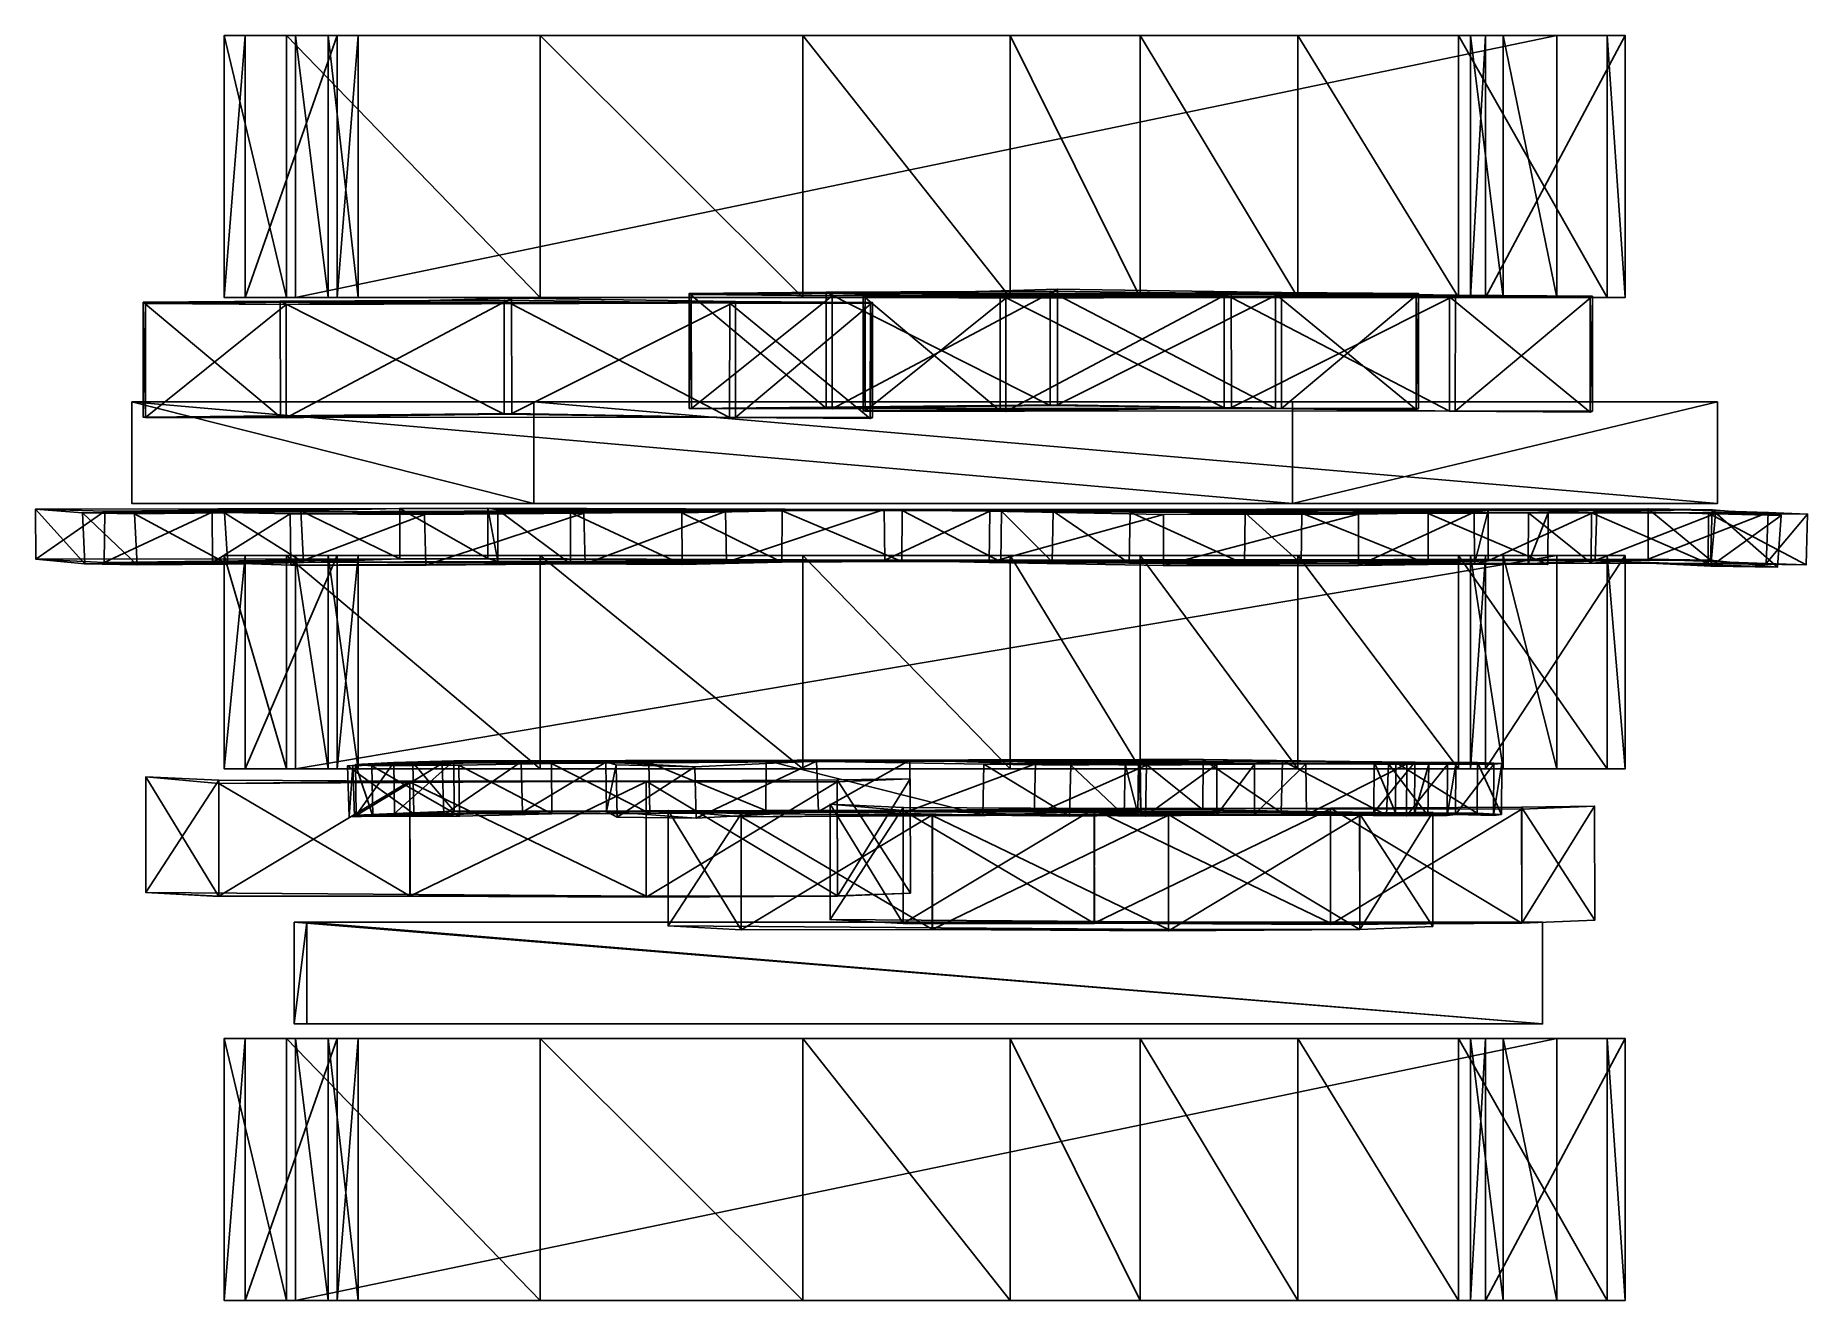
# Model space of a CAD drawing. Extents: x -125 to 124, y 0 to 178.
import ezdxf

# ---------------------------------------------------------------- set-up
doc = ezdxf.new("R2010")
doc.units = 0
for name, color, linetype in [('lettuce', 250, 'CONTINUOUS'), ('lettuce_1', 250, 'CONTINUOUS'), ('meat_1', 250, 'CONTINUOUS'), ('meat_1_2', 250, 'CONTINUOUS'), ('toast', 250, 'CONTINUOUS'), ('toast_1', 250, 'CONTINUOUS'), ('toast_1_2', 250, 'CONTINUOUS'), ('tomato', 250, 'CONTINUOUS'), ('tomato_1', 250, 'CONTINUOUS'), ('tomato_1_2', 250, 'CONTINUOUS'), ('tomato_2', 250, 'CONTINUOUS'), ('tomato_2_2', 250, 'CONTINUOUS'), ('tomato_2_3', 250, 'CONTINUOUS')]:
    doc.layers.add(name, color=color, linetype=linetype)

msp = doc.modelspace()

# ---------------------------------------------------------------- meshes
at = {"layer": 'lettuce'}
mesh = msp.add_polyface(dxfattribs=at)
corners = [(53.004049, 103.752208, 78.32692), (45.04727, 103.633733, 84.359139), (28.802611, 103.775547, 86.871811), (17.95556, 103.961963, 84.376575), (10.732538, 103.993762, 73.448349), (-3.20587, 104.043811, 71.544753), (-20.1221, 103.93061, 78.694496), (-34.124156, 103.617775, 81.758158), (-49.882555, 103.695409, 77.288787), (-60.075081, 104.047288, 63.236019), (-61.523891, 104.430383, 52.292074), (-73.874298, 104.398266, 44.554488), (-87.448172, 103.887308, 45.293005), (-98.110825, 103.640137, 44.266325), (-110.876066, 103.538671, 37.640745), (-118.260062, 103.693658, 25.995672), (-125.119286, 104.341907, -4.088462), (-115.504217, 103.90578, -21.287256), (-100.275191, 103.865687, -36.420289), (-89.219028, 103.519764, -50.375755), (-70.216925, 103.525013, -64.233483), (-47.786423, 103.685297, -68.464025), (-27.880654, 103.909331, -64.738483), (-5.612816, 104.223212, -58.189954), (9.092896, 103.888181, -65.127825), (33.619003, 103.45853, -76.335608), (61.057491, 103.476652, -77.909739), (77.390061, 103.719116, -66.639851), (79.32655, 104.123591, -55.690321), (94.416318, 104.173338, -45.100515), (110.668445, 103.376869, -44.942543), (120.054997, 103.243111, -34.611618), (110.628158, 104.202451, -16.533046), (101.835709, 104.346725, -2.821478), (118.487051, 103.745799, 13.290724), (124.088593, 103.532325, 28.570165), (110.295911, 103.720611, 39.814087), (93.848822, 103.768892, 46.501573), (84.962748, 103.74712, 54.580283), (87.715102, 103.578759, 68.511927), (70.868207, 103.641428, 75.662336), (53.103835, 110.848902, 78.363274), (45.120415, 110.855473, 84.42634), (28.926494, 110.948234, 86.929093), (18.098574, 111.094105, 84.373834), (10.826168, 111.105966, 73.468606), (-3.180531, 111.181659, 71.564811), (-20.080846, 111.160218, 78.759164), (-34.167579, 110.867286, 81.933194), (-49.877397, 110.898838, 77.550259), (-60.07492, 111.31214, 63.414731), (-61.527289, 111.510799, 52.325476), (-73.910496, 111.493801, 44.503856), (-87.826491, 111.135397, 45.432191), (-98.57092, 110.880236, 44.455232), (-111.269388, 110.739599, 37.851924), (-118.559733, 110.852556, 26.150776), (-125.195653, 111.379812, -4.015553), (-115.430408, 111.086064, -21.429976), (-100.31348, 110.959335, -36.472963), (-89.344735, 110.721197, -50.478825), (-70.399814, 110.6397, -64.365345), (-47.966853, 110.833473, -68.54172), (-28.031672, 111.074275, -64.811559), (-5.699259, 111.325126, -58.231475), (9.182757, 111.107967, -65.281807), (33.635193, 110.619455, -76.577875), (61.058035, 110.671721, -78.14192), (77.347562, 110.957473, -66.868449), (79.345415, 111.188971, -55.875668), (94.649728, 111.155405, -45.23371), (111.330962, 110.757965, -45.140924), (120.605673, 110.501764, -34.820159), (110.853396, 111.294954, -16.808292), (101.84887, 111.442313, -2.890443), (118.776614, 110.927279, 13.438753), (124.299021, 110.697388, 28.666496), (110.358705, 110.828109, 39.7747), (93.869427, 110.878267, 46.503656), (84.993986, 110.886238, 54.523331), (87.772197, 110.88554, 68.516366), (70.880794, 110.800442, 75.711682)]
mesh.append_faces([[corners[k] for k in face] for face in [(0, 1, 42), (1, 2, 43), (2, 3, 44), (3, 4, 45), (4, 5, 46), (5, 6, 47), (6, 7, 48), (7, 8, 49), (8, 9, 50), (9, 10, 51), (10, 11, 52), (11, 12, 53), (12, 13, 54), (13, 14, 55), (14, 15, 56), (15, 16, 57), (16, 17, 58), (17, 18, 59), (18, 19, 60), (19, 20, 61), (20, 21, 62), (21, 22, 63), (22, 23, 64), (23, 24, 65), (24, 25, 66), (25, 26, 67), (26, 27, 68), (27, 28, 69), (28, 29, 70), (29, 30, 71), (30, 31, 72), (31, 32, 73), (32, 33, 74), (33, 34, 75), (34, 35, 76), (35, 36, 77), (36, 37, 78), (37, 38, 79), (38, 39, 80), (39, 40, 81), (40, 0, 41), (2, 0, 4), (0, 40, 38), (0, 2, 1), (41, 42, 43), (45, 41, 43), (40, 39, 38), (4, 38, 33), (33, 38, 37), (34, 37, 36), (5, 33, 23), (74, 79, 45), (64, 74, 46), (46, 47, 50), (33, 32, 29), (23, 33, 28), (29, 32, 31), (28, 27, 26), (28, 26, 25), (18, 23, 22), (23, 18, 11), (47, 48, 49), (64, 51, 52), (52, 53, 56), (22, 21, 20), (11, 18, 17), (11, 16, 15), (12, 15, 14), (5, 10, 9), (6, 9, 8), (52, 57, 58), (53, 54, 55), (59, 60, 63), (63, 60, 61), (64, 65, 69), (69, 65, 66), (67, 68, 69), (74, 69, 70), (70, 71, 72), (74, 75, 78), (75, 76, 77), (79, 81, 41), (79, 80, 81), (0, 42, 41), (1, 43, 42), (2, 44, 43), (3, 45, 44), (4, 46, 45), (5, 47, 46), (6, 48, 47), (7, 49, 48), (8, 50, 49), (9, 51, 50), (10, 52, 51), (11, 53, 52), (12, 54, 53), (13, 55, 54), (14, 56, 55), (15, 57, 56), (16, 58, 57), (17, 59, 58), (18, 60, 59), (19, 61, 60), (20, 62, 61), (21, 63, 62), (22, 64, 63), (23, 65, 64), (24, 66, 65), (25, 67, 66), (26, 68, 67), (27, 69, 68), (28, 70, 69), (29, 71, 70), (30, 72, 71), (31, 73, 72), (32, 74, 73), (33, 75, 74), (34, 76, 75), (35, 77, 76), (36, 78, 77), (37, 79, 78), (38, 80, 79), (39, 81, 80), (40, 41, 81), (2, 4, 3), (0, 38, 4), (45, 43, 44), (4, 33, 5), (33, 37, 34), (34, 36, 35), (5, 23, 10), (74, 45, 46), (64, 46, 51), (46, 50, 51), (33, 29, 28), (23, 28, 24), (29, 31, 30), (28, 25, 24), (18, 22, 19), (23, 11, 10), (47, 49, 50), (64, 52, 59), (52, 56, 57), (22, 20, 19), (11, 17, 16), (11, 15, 12), (12, 14, 13), (5, 9, 6), (6, 8, 7), (52, 58, 59), (53, 55, 56), (59, 63, 64), (63, 61, 62), (64, 69, 74), (69, 66, 67), (74, 70, 73), (70, 72, 73), (74, 78, 79), (75, 77, 78), (79, 41, 45)]])
at = {"layer": 'lettuce_1'}
mesh = msp.add_polyface(dxfattribs=at)
corners = [(74.717281, 68.392091, -39.082624), (80.059945, 68.273615, -30.647344), (81.199444, 68.415429, -14.24905), (77.802041, 68.601845, -3.649882), (66.305803, 68.633645, 2.629823), (63.238325, 68.683693, 16.359115), (68.94211, 68.570493, 33.816047), (70.818996, 68.257657, 48.025934), (65.041958, 68.335292, 63.353303), (50.182825, 68.687171, 72.329609), (39.155866, 69.070265, 72.85418), (30.408376, 69.038148, 84.511118), (30.004293, 68.52719, 98.099061), (28.085745, 68.28002, 108.637818), (20.411492, 68.178553, 120.801516), (8.18742, 68.33354, 127.181422), (-22.366496, 68.981789, 131.489819), (-38.697013, 68.545662, 120.46429), (-52.497583, 68.505569, 104.01813), (-65.475201, 68.159647, 91.828988), (-77.688093, 68.164895, 71.730186), (-80.019879, 68.325179, 49.02363), (-74.635727, 68.549213, 29.501074), (-66.240185, 68.863094, 7.86188), (-71.918496, 68.528064, -7.37455), (-81.026876, 68.098412, -32.755286), (-80.291043, 68.116534, -60.229038), (-67.689292, 68.358999, -75.557413), (-56.615811, 68.763473, -76.567473), (-44.796114, 68.81322, -90.714552), (-43.273777, 68.016751, -106.895995), (-32.191027, 67.882993, -115.381749), (-14.968032, 68.842334, -104.469898), (-2.043333, 68.986607, -94.556956), (15.410396, 68.385682, -109.796298), (31.106298, 68.172207, -114.094817), (41.152128, 68.360494, -99.406551), (46.43469, 68.408774, -82.455925), (53.738568, 68.387003, -72.92276), (67.852147, 68.218641, -74.49535), (73.562419, 68.28131, -57.107452), (74.761887, 75.488784, -39.179004), (80.133051, 75.495355, -30.714587), (81.266927, 75.588117, -14.367685), (77.81132, 75.733988, -3.792621), (66.333852, 75.745848, 2.538225), (63.26044, 75.821541, 16.33555), (69.010015, 75.8001, 33.78037), (70.989768, 75.507169, 48.083904), (65.302939, 75.53872, 63.370123), (50.360918, 75.952023, 72.344456), (39.188865, 76.150682, 72.860371), (30.354883, 76.133684, 84.542936), (30.111213, 75.775279, 98.487733), (28.235343, 75.520119, 109.112154), (20.588892, 75.379482, 121.211184), (8.316809, 75.492439, 127.49306), (-22.300258, 76.019695, 131.572039), (-38.83303, 75.725946, 120.378756), (-52.553287, 75.599217, 104.05186), (-65.588465, 75.36108, 91.945594), (-77.834849, 75.279583, 71.901355), (-80.112453, 75.473355, 49.196898), (-74.721228, 75.714157, 29.645421), (-66.288819, 75.965008, 7.94453), (-72.064388, 75.74785, -7.477026), (-81.266927, 75.259338, -32.791766), (-80.522358, 75.311603, -60.24908), (-67.920651, 75.597355, -75.534263), (-56.798919, 75.828853, -76.601837), (-44.909236, 75.795287, -90.958323), (-43.415816, 75.397847, -107.572831), (-32.352584, 75.141646, -115.947993), (-15.223389, 75.934837, -104.717457), (-2.11095, 76.082195, -94.575862), (15.582221, 75.567162, -110.072406), (31.219961, 75.33727, -114.296412), (41.118153, 75.467992, -99.472431), (46.438496, 75.518149, -82.476282), (53.684441, 75.52612, -72.95867), (67.861365, 75.525422, -74.551871), (73.612648, 75.440324, -57.11585)]
mesh.append_faces([[corners[k] for k in face] for face in [(0, 1, 42), (1, 2, 43), (2, 3, 44), (3, 4, 45), (4, 5, 46), (5, 6, 47), (6, 7, 48), (7, 8, 49), (8, 9, 50), (9, 10, 51), (10, 11, 52), (11, 12, 53), (12, 13, 54), (13, 14, 55), (14, 15, 56), (15, 16, 57), (16, 17, 58), (17, 18, 59), (18, 19, 60), (19, 20, 61), (20, 21, 62), (21, 22, 63), (22, 23, 64), (23, 24, 65), (24, 25, 66), (25, 26, 67), (26, 27, 68), (27, 28, 69), (28, 29, 70), (29, 30, 71), (30, 31, 72), (31, 32, 73), (32, 33, 74), (33, 34, 75), (34, 35, 76), (35, 36, 77), (36, 37, 78), (37, 38, 79), (38, 39, 80), (39, 40, 81), (40, 0, 41), (2, 0, 4), (0, 40, 38), (0, 2, 1), (41, 42, 43), (45, 41, 43), (40, 39, 38), (4, 38, 33), (33, 38, 37), (34, 37, 36), (5, 33, 23), (74, 79, 45), (64, 74, 46), (46, 47, 50), (33, 32, 29), (23, 33, 28), (29, 32, 31), (28, 27, 26), (28, 26, 25), (18, 23, 22), (23, 18, 11), (47, 48, 49), (64, 51, 52), (52, 53, 56), (22, 21, 20), (11, 18, 17), (11, 16, 15), (12, 15, 14), (5, 10, 9), (6, 9, 8), (52, 57, 58), (53, 54, 55), (59, 60, 63), (63, 60, 61), (64, 65, 69), (69, 65, 66), (67, 68, 69), (74, 69, 70), (70, 71, 72), (74, 75, 78), (75, 76, 77), (79, 81, 41), (79, 80, 81), (0, 42, 41), (1, 43, 42), (2, 44, 43), (3, 45, 44), (4, 46, 45), (5, 47, 46), (6, 48, 47), (7, 49, 48), (8, 50, 49), (9, 51, 50), (10, 52, 51), (11, 53, 52), (12, 54, 53), (13, 55, 54), (14, 56, 55), (15, 57, 56), (16, 58, 57), (17, 59, 58), (18, 60, 59), (19, 61, 60), (20, 62, 61), (21, 63, 62), (22, 64, 63), (23, 65, 64), (24, 66, 65), (25, 67, 66), (26, 68, 67), (27, 69, 68), (28, 70, 69), (29, 71, 70), (30, 72, 71), (31, 73, 72), (32, 74, 73), (33, 75, 74), (34, 76, 75), (35, 77, 76), (36, 78, 77), (37, 79, 78), (38, 80, 79), (39, 81, 80), (40, 41, 81), (2, 4, 3), (0, 38, 4), (45, 43, 44), (4, 33, 5), (33, 37, 34), (34, 36, 35), (5, 23, 10), (74, 45, 46), (64, 46, 51), (46, 50, 51), (33, 29, 28), (23, 28, 24), (29, 31, 30), (28, 25, 24), (18, 22, 19), (23, 11, 10), (47, 49, 50), (64, 52, 59), (52, 56, 57), (22, 20, 19), (11, 17, 16), (11, 15, 12), (12, 14, 13), (5, 9, 6), (6, 8, 7), (52, 58, 59), (53, 55, 56), (59, 63, 64), (63, 61, 62), (64, 69, 74), (69, 66, 67), (74, 70, 73), (70, 72, 73), (74, 78, 79), (75, 77, 78), (79, 41, 45)]])
at = {"layer": 'meat_1'}
mesh = msp.add_polyface(dxfattribs=at)
corners = [(-111.607631, 112.182882, -41.690716), (-111.607631, 126.487392, -41.690716), (111.607631, 112.182882, 61.88026), (111.607631, 126.487392, 61.88026), (51.785488, 112.182882, -101.512858), (51.785488, 126.487392, -101.512858), (-55.004854, 112.182882, 118.033851), (-55.004854, 126.487392, 118.033851)]
mesh.append_faces([[corners[k] for k in face] for face in [(7, 3, 2), (7, 1, 5), (4, 5, 1), (6, 2, 4), (5, 3, 7), (6, 0, 1), (4, 2, 3), (4, 0, 6), (7, 2, 6), (4, 1, 0), (6, 1, 7), (4, 3, 5)]])
at = {"layer": 'meat_1_2'}
mesh = msp.add_polyface(dxfattribs=at)
corners = [(-87, 38.937385, -76.905228), (-87, 53.241895, -76.905228), (87, 38.937385, 97.094772), (87, 53.241895, 97.094772), (87, 38.937385, -76.905228), (87, 53.241895, -76.905228), (-88.761848, 38.937385, 92.543016), (-88.761848, 53.241895, 92.543016)]
mesh.append_faces([[corners[k] for k in face] for face in [(7, 3, 2), (7, 1, 5), (4, 5, 1), (6, 2, 4), (5, 3, 7), (6, 0, 1), (4, 2, 3), (4, 0, 6), (7, 2, 6), (4, 1, 0), (6, 1, 7), (4, 3, 5)]])
at = {"layer": 'toast'}
mesh = msp.add_polyface(dxfattribs=at)
corners = [(-88.568748, 36.893614, 98.032716), (-83.962335, 36.893614, 40.900065), (-79.774688, 36.893614, -4.966994), (-82.706041, 36.893614, -37.154403), (-95.687749, 36.893614, -45.603598), (-98.619102, 36.893614, -67.330099), (-89.841464, 36.893614, -89.458943), (-54.115082, 36.893614, -98.310481), (-17.173461, 36.893614, -85.83786), (12.033329, 36.893614, -61.29496), (30.360445, 36.893614, -75.779294), (52.554978, 36.893614, -89.861286), (75.168275, 36.893614, -91.470656), (96.106514, 36.893614, -78.19335), (98.619102, 36.893614, -47.212968), (78.937158, 36.893614, -24.279439), (76.843334, 36.893614, -0.138882), (81.449747, 36.893614, 65.040622), (88.987513, 36.893614, 98.032716), (-88.568748, 0, 98.032716), (-83.962335, 0, 40.900065), (-79.774688, 0, -4.966994), (-82.706041, 0, -37.154403), (-95.687749, 0, -45.603598), (-98.619102, 0, -67.330099), (-89.841464, 0, -89.458943), (-54.115082, 0, -98.310481), (-17.173461, 0, -85.83786), (12.033329, 0, -61.29496), (30.360445, 0, -75.779294), (52.554978, 0, -89.861286), (75.168275, 0, -91.470656), (96.106514, 0, -78.19335), (98.619102, 0, -47.212968), (78.937158, 0, -24.279439), (76.843334, 0, -0.138882), (81.449747, 0, 65.040622), (88.987513, 0, 98.032716), (-88.568748, 36.893614, 98.032716), (-83.962335, 36.893614, 40.900065), (-79.774688, 36.893614, -4.966994), (-82.706041, 36.893614, -37.154403), (-95.687749, 36.893614, -45.603598), (-98.619102, 36.893614, -67.330099), (-89.841464, 36.893614, -89.458943), (-54.115082, 36.893614, -98.310481), (-17.173461, 36.893614, -85.83786), (12.033329, 36.893614, -61.29496), (30.360445, 36.893614, -75.779294), (52.554978, 36.893614, -89.861286), (75.168275, 36.893614, -91.470656), (96.106514, 36.893614, -78.19335), (98.619102, 36.893614, -47.212968), (78.937158, 36.893614, -24.279439), (76.843334, 36.893614, -0.138882), (81.449747, 36.893614, 65.040622), (88.987513, 36.893614, 98.032716), (-88.568748, 0, 98.032716), (-83.962335, 0, 40.900065), (-79.774688, 0, -4.966994), (-82.706041, 0, -37.154403), (-95.687749, 0, -45.603598), (-98.619102, 0, -67.330099), (-89.841464, 0, -89.458943), (-54.115082, 0, -98.310481), (-17.173461, 0, -85.83786), (12.033329, 0, -61.29496), (30.360445, 0, -75.779294), (52.554978, 0, -89.861286), (75.168275, 0, -91.470656), (96.106514, 0, -78.19335), (98.619102, 0, -47.212968), (78.937158, 0, -24.279439), (76.843334, 0, -0.138882), (81.449747, 0, 65.040622), (88.987513, 0, 98.032716), (0, 36.893614, 98.310481), (0, 36.893614, 98.310481), (0, 36.893614, 98.310481), (0, 36.893614, 98.310481), (0, 36.893614, 98.310481), (0, 36.893614, 98.310481), (0, 36.893614, 98.310481), (0, 36.893614, 98.310481), (0, 36.893614, 98.310481), (0, 36.893614, 98.310481), (0, 36.893614, 98.310481), (0, 36.893614, 98.310481), (0, 36.893614, 98.310481), (0, 36.893614, 98.310481), (0, 36.893614, 98.310481), (0, 36.893614, 98.310481), (0, 36.893614, 98.310481), (0, 36.893614, 98.310481), (0, 36.893614, 98.310481), (-79.431325, 36.893614, 91.918794), (-75.946519, 36.893614, 48.697261), (-71.203547, 36.893614, -3.252239), (-75.366825, 36.893614, -48.966661), (-90.033435, 36.893614, -58.512482), (-91.519737, 36.893614, -69.528599), (-87.030485, 36.893614, -80.846217), (-61.878643, 36.893614, -87.077816), (-29.493006, 36.893614, -76.143434), (11.245953, 36.893614, -41.909881), (42.180308, 36.893614, -66.358), (61.944264, 36.893614, -78.897838), (76.340223, 36.893614, -79.922387), (86.753067, 36.893614, -73.319419), (88.180661, 36.893614, -55.717096), (67.667439, 36.893614, -31.814956), (64.742531, 36.893614, 1.907511), (70.003043, 36.893614, 76.34235), (73.561823, 36.893614, 91.918794), (-79.431325, 0, 91.918794), (73.561823, 0, 91.918794), (70.003043, 0, 76.34235), (64.742531, 0, 1.907511), (67.667439, 0, -31.814956), (88.180661, 0, -55.717096), (86.753067, 0, -73.319419), (76.340223, 0, -79.922387), (61.944264, 0, -78.897838), (42.180308, 0, -66.358), (11.245953, 0, -41.909881), (-29.493006, 0, -76.143434), (-61.878643, 0, -87.077816), (-87.030485, 0, -80.846217), (-91.519737, 0, -69.528599), (-90.033435, 0, -58.512482), (-75.366825, 0, -48.966661), (-71.203547, 0, -3.252239), (-75.946519, 0, 48.697261)]
mesh.append_faces([[corners[k] for k in face] for face in [(0, 19, 20), (1, 20, 21), (2, 21, 22), (3, 22, 23), (4, 23, 24), (5, 24, 25), (6, 25, 26), (7, 26, 27), (8, 27, 28), (9, 28, 29), (10, 29, 30), (11, 30, 31), (12, 31, 32), (13, 32, 33), (14, 33, 34), (15, 34, 35), (16, 35, 36), (17, 36, 37), (18, 37, 19), (96, 97, 104), (38, 95, 113), (96, 104, 111), (39, 96, 95), (40, 97, 96), (104, 97, 98), (104, 105, 110), (110, 105, 106), (102, 103, 98), (41, 98, 97), (95, 96, 112), (109, 106, 107), (42, 99, 98), (98, 99, 100), (43, 100, 99), (44, 101, 100), (45, 102, 101), (132, 116, 117), (124, 117, 118), (46, 103, 102), (118, 119, 122), (47, 104, 103), (48, 105, 104), (119, 120, 121), (130, 125, 126), (130, 127, 128), (124, 125, 130), (124, 131, 132), (114, 115, 116), (49, 106, 105), (50, 107, 106), (51, 108, 107), (52, 109, 108), (53, 110, 109), (54, 111, 110), (55, 112, 111), (56, 113, 112), (57, 114, 132), (75, 115, 114), (74, 116, 115), (73, 117, 116), (72, 118, 117), (71, 119, 118), (70, 120, 119), (69, 121, 120), (68, 122, 121), (67, 123, 122), (66, 124, 123), (65, 125, 124), (64, 126, 125), (63, 127, 126), (62, 128, 127), (61, 129, 128), (60, 130, 129), (59, 131, 130), (58, 132, 131), (0, 20, 1), (1, 21, 2), (2, 22, 3), (3, 23, 4), (4, 24, 5), (5, 25, 6), (6, 26, 7), (7, 27, 8), (8, 28, 9), (9, 29, 10), (10, 30, 11), (11, 31, 12), (12, 32, 13), (13, 33, 14), (14, 34, 15), (15, 35, 16), (16, 36, 17), (17, 37, 18), (18, 19, 0), (38, 113, 56), (96, 111, 112), (39, 95, 38), (40, 96, 39), (104, 98, 103), (104, 110, 111), (110, 106, 109), (102, 98, 101), (41, 97, 40), (95, 112, 113), (109, 107, 108), (42, 98, 41), (98, 100, 101), (43, 99, 42), (44, 100, 43), (45, 101, 44), (132, 117, 124), (124, 118, 123), (46, 102, 45), (118, 122, 123), (47, 103, 46), (48, 104, 47), (119, 121, 122), (130, 126, 127), (130, 128, 129), (124, 130, 131), (114, 116, 132), (49, 105, 48), (50, 106, 49), (51, 107, 50), (52, 108, 51), (53, 109, 52), (54, 110, 53), (55, 111, 54), (56, 112, 55), (57, 132, 58), (75, 114, 57), (74, 115, 75), (73, 116, 74), (72, 117, 73), (71, 118, 72), (70, 119, 71), (69, 120, 70), (68, 121, 69), (67, 122, 68), (66, 123, 67), (65, 124, 66), (64, 125, 65), (63, 126, 64), (62, 127, 63), (61, 128, 62), (60, 129, 61), (59, 130, 60), (58, 131, 59)]])
at = {"layer": 'toast_1'}
mesh = msp.add_polyface(dxfattribs=at)
corners = [(-88.568748, 178.068076, 98.032716), (-83.962335, 178.068076, 40.900065), (-79.774688, 178.068076, -4.966994), (-82.706041, 178.068076, -37.154403), (-95.687749, 178.068076, -45.603598), (-98.619102, 178.068076, -67.330099), (-89.841464, 178.068076, -89.458943), (-54.115082, 178.068076, -98.310481), (-17.173461, 178.068076, -85.83786), (12.033329, 178.068076, -61.29496), (30.360445, 178.068076, -75.779294), (52.554978, 178.068076, -89.861286), (75.168275, 178.068076, -91.470656), (96.106514, 178.068076, -78.19335), (98.619102, 178.068076, -47.212968), (78.937158, 178.068076, -24.279439), (76.843334, 178.068076, -0.138882), (81.449747, 178.068076, 65.040622), (88.987513, 178.068076, 98.032716), (-88.568748, 141.174463, 98.032716), (-83.962335, 141.174463, 40.900065), (-79.774688, 141.174463, -4.966994), (-82.706041, 141.174463, -37.154403), (-95.687749, 141.174463, -45.603598), (-98.619102, 141.174463, -67.330099), (-89.841464, 141.174463, -89.458943), (-54.115082, 141.174463, -98.310481), (-17.173461, 141.174463, -85.83786), (12.033329, 141.174463, -61.29496), (30.360445, 141.174463, -75.779294), (52.554978, 141.174463, -89.861286), (75.168275, 141.174463, -91.470656), (96.106514, 141.174463, -78.19335), (98.619102, 141.174463, -47.212968), (78.937158, 141.174463, -24.279439), (76.843334, 141.174463, -0.138882), (81.449747, 141.174463, 65.040622), (88.987513, 141.174463, 98.032716), (-88.568748, 178.068076, 98.032716), (-83.962335, 178.068076, 40.900065), (-79.774688, 178.068076, -4.966994), (-82.706041, 178.068076, -37.154403), (-95.687749, 178.068076, -45.603598), (-98.619102, 178.068076, -67.330099), (-89.841464, 178.068076, -89.458943), (-54.115082, 178.068076, -98.310481), (-17.173461, 178.068076, -85.83786), (12.033329, 178.068076, -61.29496), (30.360445, 178.068076, -75.779294), (52.554978, 178.068076, -89.861286), (75.168275, 178.068076, -91.470656), (96.106514, 178.068076, -78.19335), (98.619102, 178.068076, -47.212968), (78.937158, 178.068076, -24.279439), (76.843334, 178.068076, -0.138882), (81.449747, 178.068076, 65.040622), (88.987513, 178.068076, 98.032716), (-88.568748, 141.174463, 98.032716), (-83.962335, 141.174463, 40.900065), (-79.774688, 141.174463, -4.966994), (-82.706041, 141.174463, -37.154403), (-95.687749, 141.174463, -45.603598), (-98.619102, 141.174463, -67.330099), (-89.841464, 141.174463, -89.458943), (-54.115082, 141.174463, -98.310481), (-17.173461, 141.174463, -85.83786), (12.033329, 141.174463, -61.29496), (30.360445, 141.174463, -75.779294), (52.554978, 141.174463, -89.861286), (75.168275, 141.174463, -91.470656), (96.106514, 141.174463, -78.19335), (98.619102, 141.174463, -47.212968), (78.937158, 141.174463, -24.279439), (76.843334, 141.174463, -0.138882), (81.449747, 141.174463, 65.040622), (88.987513, 141.174463, 98.032716), (0, 178.068076, 98.310481), (0, 178.068076, 98.310481), (0, 178.068076, 98.310481), (0, 178.068076, 98.310481), (0, 178.068076, 98.310481), (0, 178.068076, 98.310481), (0, 178.068076, 98.310481), (0, 178.068076, 98.310481), (0, 178.068076, 98.310481), (0, 178.068076, 98.310481), (0, 178.068076, 98.310481), (0, 178.068076, 98.310481), (0, 178.068076, 98.310481), (0, 178.068076, 98.310481), (0, 178.068076, 98.310481), (0, 178.068076, 98.310481), (0, 178.068076, 98.310481), (0, 178.068076, 98.310481), (0, 178.068076, 98.310481), (-79.431325, 178.068076, 91.918794), (-75.946519, 178.068076, 48.697261), (-71.203547, 178.068076, -3.252239), (-75.366825, 178.068076, -48.966661), (-90.033435, 178.068076, -58.512482), (-91.519737, 178.068076, -69.528599), (-87.030485, 178.068076, -80.846217), (-61.878643, 178.068076, -87.077816), (-29.493006, 178.068076, -76.143434), (11.245953, 178.068076, -41.909881), (42.180308, 178.068076, -66.358), (61.944264, 178.068076, -78.897838), (76.340223, 178.068076, -79.922387), (86.753067, 178.068076, -73.319419), (88.180661, 178.068076, -55.717096), (67.667439, 178.068076, -31.814956), (64.742531, 178.068076, 1.907511), (70.003043, 178.068076, 76.34235), (73.561823, 178.068076, 91.918794), (-79.431325, 141.174463, 91.918794), (73.561823, 141.174463, 91.918794), (70.003043, 141.174463, 76.34235), (64.742531, 141.174463, 1.907511), (67.667439, 141.174463, -31.814956), (88.180661, 141.174463, -55.717096), (86.753067, 141.174463, -73.319419), (76.340223, 141.174463, -79.922387), (61.944264, 141.174463, -78.897838), (42.180308, 141.174463, -66.358), (11.245953, 141.174463, -41.909881), (-29.493006, 141.174463, -76.143434), (-61.878643, 141.174463, -87.077816), (-87.030485, 141.174463, -80.846217), (-91.519737, 141.174463, -69.528599), (-90.033435, 141.174463, -58.512482), (-75.366825, 141.174463, -48.966661), (-71.203547, 141.174463, -3.252239), (-75.946519, 141.174463, 48.697261)]
mesh.append_faces([[corners[k] for k in face] for face in [(0, 19, 20), (1, 20, 21), (2, 21, 22), (3, 22, 23), (4, 23, 24), (5, 24, 25), (6, 25, 26), (7, 26, 27), (8, 27, 28), (9, 28, 29), (10, 29, 30), (11, 30, 31), (12, 31, 32), (13, 32, 33), (14, 33, 34), (15, 34, 35), (16, 35, 36), (17, 36, 37), (18, 37, 19), (96, 97, 104), (38, 95, 113), (96, 104, 111), (39, 96, 95), (40, 97, 96), (104, 97, 98), (104, 105, 110), (110, 105, 106), (102, 103, 98), (41, 98, 97), (95, 96, 112), (109, 106, 107), (42, 99, 98), (98, 99, 100), (43, 100, 99), (44, 101, 100), (45, 102, 101), (132, 116, 117), (124, 117, 118), (46, 103, 102), (118, 119, 122), (47, 104, 103), (48, 105, 104), (119, 120, 121), (130, 125, 126), (130, 127, 128), (124, 125, 130), (124, 131, 132), (114, 115, 116), (49, 106, 105), (50, 107, 106), (51, 108, 107), (52, 109, 108), (53, 110, 109), (54, 111, 110), (55, 112, 111), (56, 113, 112), (57, 114, 132), (75, 115, 114), (74, 116, 115), (73, 117, 116), (72, 118, 117), (71, 119, 118), (70, 120, 119), (69, 121, 120), (68, 122, 121), (67, 123, 122), (66, 124, 123), (65, 125, 124), (64, 126, 125), (63, 127, 126), (62, 128, 127), (61, 129, 128), (60, 130, 129), (59, 131, 130), (58, 132, 131), (0, 20, 1), (1, 21, 2), (2, 22, 3), (3, 23, 4), (4, 24, 5), (5, 25, 6), (6, 26, 7), (7, 27, 8), (8, 28, 9), (9, 29, 10), (10, 30, 11), (11, 31, 12), (12, 32, 13), (13, 33, 14), (14, 34, 15), (15, 35, 16), (16, 36, 17), (17, 37, 18), (18, 19, 0), (38, 113, 56), (96, 111, 112), (39, 95, 38), (40, 96, 39), (104, 98, 103), (104, 110, 111), (110, 106, 109), (102, 98, 101), (41, 97, 40), (95, 112, 113), (109, 107, 108), (42, 98, 41), (98, 100, 101), (43, 99, 42), (44, 100, 43), (45, 101, 44), (132, 117, 124), (124, 118, 123), (46, 102, 45), (118, 122, 123), (47, 103, 46), (48, 104, 47), (119, 121, 122), (130, 126, 127), (130, 128, 129), (124, 130, 131), (114, 116, 132), (49, 105, 48), (50, 106, 49), (51, 107, 50), (52, 108, 51), (53, 109, 52), (54, 110, 53), (55, 111, 54), (56, 112, 55), (57, 132, 58), (75, 114, 57), (74, 115, 75), (73, 116, 74), (72, 117, 73), (71, 118, 72), (70, 119, 71), (69, 120, 70), (68, 121, 69), (67, 122, 68), (66, 123, 67), (65, 124, 66), (64, 125, 65), (63, 126, 64), (62, 127, 63), (61, 128, 62), (60, 129, 61), (59, 130, 60), (58, 131, 59)]])
at = {"layer": 'toast_1_2'}
mesh = msp.add_polyface(dxfattribs=at)
corners = [(-88.568748, 104.852806, 98.032716), (-83.962335, 104.852806, 40.900065), (-79.774688, 104.852806, -4.966994), (-82.706041, 104.852806, -37.154403), (-95.687749, 104.852806, -45.603598), (-98.619102, 104.852806, -67.330099), (-89.841464, 104.852806, -89.458943), (-54.115082, 104.852806, -98.310481), (-17.173461, 104.852806, -85.83786), (12.033329, 104.852806, -61.29496), (30.360445, 104.852806, -75.779294), (52.554978, 104.852806, -89.861286), (75.168275, 104.852806, -91.470656), (96.106514, 104.852806, -78.19335), (98.619102, 104.852806, -47.212968), (78.937158, 104.852806, -24.279439), (76.843334, 104.852806, -0.138882), (81.449747, 104.852806, 65.040622), (88.987513, 104.852806, 98.032716), (-88.568748, 74.832601, 98.032716), (-83.962335, 74.832601, 40.900065), (-79.774688, 74.832601, -4.966994), (-82.706041, 74.832601, -37.154403), (-95.687749, 74.832601, -45.603598), (-98.619102, 74.832601, -67.330099), (-89.841464, 74.832601, -89.458943), (-54.115082, 74.832601, -98.310481), (-17.173461, 74.832601, -85.83786), (12.033329, 74.832601, -61.29496), (30.360445, 74.832601, -75.779294), (52.554978, 74.832601, -89.861286), (75.168275, 74.832601, -91.470656), (96.106514, 74.832601, -78.19335), (98.619102, 74.832601, -47.212968), (78.937158, 74.832601, -24.279439), (76.843334, 74.832601, -0.138882), (81.449747, 74.832601, 65.040622), (88.987513, 74.832601, 98.032716), (-88.568748, 104.852806, 98.032716), (-83.962335, 104.852806, 40.900065), (-79.774688, 104.852806, -4.966994), (-82.706041, 104.852806, -37.154403), (-95.687749, 104.852806, -45.603598), (-98.619102, 104.852806, -67.330099), (-89.841464, 104.852806, -89.458943), (-54.115082, 104.852806, -98.310481), (-17.173461, 104.852806, -85.83786), (12.033329, 104.852806, -61.29496), (30.360445, 104.852806, -75.779294), (52.554978, 104.852806, -89.861286), (75.168275, 104.852806, -91.470656), (96.106514, 104.852806, -78.19335), (98.619102, 104.852806, -47.212968), (78.937158, 104.852806, -24.279439), (76.843334, 104.852806, -0.138882), (81.449747, 104.852806, 65.040622), (88.987513, 104.852806, 98.032716), (-88.568748, 74.832601, 98.032716), (-83.962335, 74.832601, 40.900065), (-79.774688, 74.832601, -4.966994), (-82.706041, 74.832601, -37.154403), (-95.687749, 74.832601, -45.603598), (-98.619102, 74.832601, -67.330099), (-89.841464, 74.832601, -89.458943), (-54.115082, 74.832601, -98.310481), (-17.173461, 74.832601, -85.83786), (12.033329, 74.832601, -61.29496), (30.360445, 74.832601, -75.779294), (52.554978, 74.832601, -89.861286), (75.168275, 74.832601, -91.470656), (96.106514, 74.832601, -78.19335), (98.619102, 74.832601, -47.212968), (78.937158, 74.832601, -24.279439), (76.843334, 74.832601, -0.138882), (81.449747, 74.832601, 65.040622), (88.987513, 74.832601, 98.032716), (0, 104.852806, 98.310481), (0, 104.852806, 98.310481), (0, 104.852806, 98.310481), (0, 104.852806, 98.310481), (0, 104.852806, 98.310481), (0, 104.852806, 98.310481), (0, 104.852806, 98.310481), (0, 104.852806, 98.310481), (0, 104.852806, 98.310481), (0, 104.852806, 98.310481), (0, 104.852806, 98.310481), (0, 104.852806, 98.310481), (0, 104.852806, 98.310481), (0, 104.852806, 98.310481), (0, 104.852806, 98.310481), (0, 104.852806, 98.310481), (0, 104.852806, 98.310481), (0, 104.852806, 98.310481), (0, 104.852806, 98.310481), (-79.431325, 104.852806, 91.918794), (-75.946519, 104.852806, 48.697261), (-71.203547, 104.852806, -3.252239), (-75.366825, 104.852806, -48.966661), (-90.033435, 104.852806, -58.512482), (-91.519737, 104.852806, -69.528599), (-87.030485, 104.852806, -80.846217), (-61.878643, 104.852806, -87.077816), (-29.493006, 104.852806, -76.143434), (11.245953, 104.852806, -41.909881), (42.180308, 104.852806, -66.358), (61.944264, 104.852806, -78.897838), (76.340223, 104.852806, -79.922387), (86.753067, 104.852806, -73.319419), (88.180661, 104.852806, -55.717096), (67.667439, 104.852806, -31.814956), (64.742531, 104.852806, 1.907511), (70.003043, 104.852806, 76.34235), (73.561823, 104.852806, 91.918794), (-79.431325, 74.832601, 91.918794), (73.561823, 74.832601, 91.918794), (70.003043, 74.832601, 76.34235), (64.742531, 74.832601, 1.907511), (67.667439, 74.832601, -31.814956), (88.180661, 74.832601, -55.717096), (86.753067, 74.832601, -73.319419), (76.340223, 74.832601, -79.922387), (61.944264, 74.832601, -78.897838), (42.180308, 74.832601, -66.358), (11.245953, 74.832601, -41.909881), (-29.493006, 74.832601, -76.143434), (-61.878643, 74.832601, -87.077816), (-87.030485, 74.832601, -80.846217), (-91.519737, 74.832601, -69.528599), (-90.033435, 74.832601, -58.512482), (-75.366825, 74.832601, -48.966661), (-71.203547, 74.832601, -3.252239), (-75.946519, 74.832601, 48.697261)]
mesh.append_faces([[corners[k] for k in face] for face in [(0, 19, 20), (1, 20, 21), (2, 21, 22), (3, 22, 23), (4, 23, 24), (5, 24, 25), (6, 25, 26), (7, 26, 27), (8, 27, 28), (9, 28, 29), (10, 29, 30), (11, 30, 31), (12, 31, 32), (13, 32, 33), (14, 33, 34), (15, 34, 35), (16, 35, 36), (17, 36, 37), (18, 37, 19), (96, 97, 104), (38, 95, 113), (96, 104, 111), (39, 96, 95), (40, 97, 96), (104, 97, 98), (104, 105, 110), (110, 105, 106), (102, 103, 98), (41, 98, 97), (95, 96, 112), (109, 106, 107), (42, 99, 98), (98, 99, 100), (43, 100, 99), (44, 101, 100), (45, 102, 101), (132, 116, 117), (124, 117, 118), (46, 103, 102), (118, 119, 122), (47, 104, 103), (48, 105, 104), (119, 120, 121), (130, 125, 126), (130, 127, 128), (124, 125, 130), (124, 131, 132), (114, 115, 116), (49, 106, 105), (50, 107, 106), (51, 108, 107), (52, 109, 108), (53, 110, 109), (54, 111, 110), (55, 112, 111), (56, 113, 112), (57, 114, 132), (75, 115, 114), (74, 116, 115), (73, 117, 116), (72, 118, 117), (71, 119, 118), (70, 120, 119), (69, 121, 120), (68, 122, 121), (67, 123, 122), (66, 124, 123), (65, 125, 124), (64, 126, 125), (63, 127, 126), (62, 128, 127), (61, 129, 128), (60, 130, 129), (59, 131, 130), (58, 132, 131), (0, 20, 1), (1, 21, 2), (2, 22, 3), (3, 23, 4), (4, 24, 5), (5, 25, 6), (6, 26, 7), (7, 27, 8), (8, 28, 9), (9, 29, 10), (10, 30, 11), (11, 31, 12), (12, 32, 13), (13, 33, 14), (14, 34, 15), (15, 35, 16), (16, 36, 17), (17, 37, 18), (18, 19, 0), (38, 113, 56), (96, 111, 112), (39, 95, 38), (40, 96, 39), (104, 98, 103), (104, 110, 111), (110, 106, 109), (102, 98, 101), (41, 97, 40), (95, 112, 113), (109, 107, 108), (42, 98, 41), (98, 100, 101), (43, 99, 42), (44, 100, 43), (45, 101, 44), (132, 117, 124), (124, 118, 123), (46, 102, 45), (118, 122, 123), (47, 103, 46), (48, 104, 47), (119, 121, 122), (130, 126, 127), (130, 128, 129), (124, 130, 131), (114, 116, 132), (49, 105, 48), (50, 106, 49), (51, 107, 50), (52, 108, 51), (53, 109, 52), (54, 110, 53), (55, 111, 54), (56, 112, 55), (57, 132, 58), (75, 114, 57), (74, 115, 75), (73, 116, 74), (72, 117, 73), (71, 118, 72), (70, 119, 71), (69, 120, 70), (68, 121, 69), (67, 122, 68), (66, 123, 67), (65, 124, 66), (64, 125, 65), (63, 126, 64), (62, 127, 63), (61, 128, 62), (60, 129, 61), (59, 130, 60), (58, 131, 59)]])
at = {"layer": 'tomato'}
mesh = msp.add_polyface(dxfattribs=at)
corners = [(-27.46379, 124.315099, -65.284348), (-27.455366, 140.38521, -65.278149), (-59.19664, 124.745996, -75.266896), (-59.183545, 140.814858, -75.25313), (-90.715258, 124.345029, -64.693367), (-90.728485, 140.665592, -64.669473), (-110.017268, 124.326554, -37.58518), (-110.017027, 140.513159, -37.585051), (-109.702495, 124.298991, -4.337426), (-109.719569, 140.347845, -4.311971), (-89.898904, 124.265661, 22.388635), (-89.905528, 140.183523, 22.400911), (-58.147768, 124.833549, 32.385551), (-58.177022, 141.088611, 32.376221), (-26.637587, 124.286622, 21.812167), (-26.622858, 140.617548, 21.790836), (-7.34357, 124.311803, -5.288716), (-7.334894, 140.476255, -5.299986), (-7.65709, 124.154514, -38.552491), (-7.65136, 140.40524, -38.557808)]
mesh.append_faces([[corners[k] for k in face] for face in [(0, 2, 4), (2, 3, 5), (5, 3, 1), (0, 16, 18), (4, 5, 7), (16, 4, 6), (6, 8, 10), (6, 7, 9), (6, 10, 12), (1, 19, 17), (8, 9, 11), (7, 1, 17), (11, 17, 15), (10, 11, 13), (11, 9, 7), (16, 17, 19), (12, 13, 15), (18, 19, 1), (0, 1, 3), (14, 15, 17), (0, 4, 16), (2, 5, 4), (5, 1, 7), (4, 7, 6), (16, 6, 14), (6, 9, 8), (6, 12, 14), (8, 11, 10), (7, 17, 11), (11, 15, 13), (10, 13, 12), (16, 19, 18), (12, 15, 14), (18, 1, 0), (0, 3, 2), (14, 17, 16)]])
at = {"layer": 'tomato_1'}
mesh = msp.add_polyface(dxfattribs=at)
corners = [(49.398423, 125.57088, 7.537515), (49.406846, 141.640991, 7.543714), (17.665572, 126.001776, -2.445033), (17.678667, 142.070639, -2.431267), (-13.853045, 125.600809, 8.128496), (-13.866273, 141.921373, 8.15239), (-33.155055, 125.582334, 35.236683), (-33.154814, 141.768939, 35.236812), (-32.840283, 125.554772, 68.484438), (-32.857357, 141.603625, 68.509892), (-13.036692, 125.521441, 95.210498), (-13.043315, 141.439304, 95.222775), (18.714445, 126.08933, 105.207414), (18.68519, 142.344392, 105.198085), (50.224625, 125.542403, 94.634031), (50.239354, 141.873329, 94.612699), (69.518643, 125.567584, 67.533147), (69.527319, 141.732036, 67.521877), (69.205122, 125.410295, 34.269372), (69.210852, 141.661021, 34.264055)]
mesh.append_faces([[corners[k] for k in face] for face in [(0, 2, 4), (2, 3, 5), (5, 3, 1), (0, 16, 18), (4, 5, 7), (16, 4, 6), (6, 8, 10), (6, 7, 9), (6, 10, 12), (1, 19, 17), (8, 9, 11), (7, 1, 17), (11, 17, 15), (10, 11, 13), (11, 9, 7), (16, 17, 19), (12, 13, 15), (18, 19, 1), (0, 1, 3), (14, 15, 17), (0, 4, 16), (2, 5, 4), (5, 1, 7), (4, 7, 6), (16, 6, 14), (6, 9, 8), (6, 12, 14), (8, 11, 10), (7, 17, 11), (11, 15, 13), (10, 13, 12), (16, 19, 18), (12, 15, 14), (18, 1, 0), (0, 3, 2), (14, 17, 16)]])
at = {"layer": 'tomato_1_2'}
mesh = msp.add_polyface(dxfattribs=at)
corners = [(-12.293921, 56.927806, 60.470275), (-12.3002, 72.997918, 60.47864), (-2.011725, 57.358703, 28.833248), (-2.025615, 73.427565, 28.846212), (-12.286712, 56.957736, -2.783953), (-12.310479, 73.2783, -2.797406), (-39.211149, 56.939261, -22.34146), (-39.21128, 73.125866, -22.341221), (-72.460393, 56.911698, -22.341123), (-72.485686, 72.960552, -22.358438), (-99.37254, 56.878368, -2.791164), (-99.384753, 72.79623, -2.797904), (-109.669277, 57.446256, 28.864012), (-109.659671, 73.701318, 28.834847), (-99.394356, 56.899329, 60.472775), (-99.373165, 73.230256, 60.487706), (-72.477146, 56.92451, 80.022221), (-72.465959, 73.088963, 80.031003), (-39.211894, 56.767222, 80.023288), (-39.206631, 73.017947, 80.029068)]
mesh.append_faces([[corners[k] for k in face] for face in [(0, 2, 4), (2, 3, 5), (5, 3, 1), (0, 16, 18), (4, 5, 7), (16, 4, 6), (6, 8, 10), (6, 7, 9), (6, 10, 12), (1, 19, 17), (8, 9, 11), (7, 1, 17), (11, 17, 15), (10, 11, 13), (11, 9, 7), (16, 17, 19), (12, 13, 15), (18, 19, 1), (0, 1, 3), (14, 15, 17), (0, 4, 16), (2, 5, 4), (5, 1, 7), (4, 7, 6), (16, 6, 14), (6, 9, 8), (6, 12, 14), (8, 11, 10), (7, 17, 11), (11, 15, 13), (10, 13, 12), (16, 19, 18), (12, 15, 14), (18, 1, 0), (0, 3, 2), (14, 17, 16)]])
at = {"layer": 'tomato_2'}
mesh = msp.add_polyface(dxfattribs=at)
corners = [(73.879775, 125.202477, -89.049302), (73.888198, 141.272588, -89.043103), (42.146924, 125.633374, -99.03185), (42.160019, 141.702236, -99.018084), (10.628307, 125.232407, -88.458321), (10.615079, 141.55297, -88.434427), (-8.673703, 125.213932, -61.350134), (-8.673462, 141.400537, -61.350005), (-8.358931, 125.186369, -28.10238), (-8.376005, 141.235223, -28.076925), (11.44466, 125.153039, -1.376319), (11.438036, 141.070901, -1.364043), (43.195797, 125.720927, 8.620597), (43.166542, 141.975989, 8.611268), (74.705977, 125.174, -1.952786), (74.720706, 141.504926, -1.974118), (93.999994, 125.199181, -29.05367), (94.008671, 141.363634, -29.06494), (93.686474, 125.041893, -62.317445), (93.692204, 141.292618, -62.322762)]
mesh.append_faces([[corners[k] for k in face] for face in [(0, 2, 4), (2, 3, 5), (5, 3, 1), (0, 16, 18), (4, 5, 7), (16, 4, 6), (6, 8, 10), (6, 7, 9), (6, 10, 12), (1, 19, 17), (8, 9, 11), (7, 1, 17), (11, 17, 15), (10, 11, 13), (11, 9, 7), (16, 17, 19), (12, 13, 15), (18, 19, 1), (0, 1, 3), (14, 15, 17), (0, 4, 16), (2, 5, 4), (5, 1, 7), (4, 7, 6), (16, 6, 14), (6, 9, 8), (6, 12, 14), (8, 11, 10), (7, 17, 11), (11, 15, 13), (10, 13, 12), (16, 19, 18), (12, 15, 14), (18, 1, 0), (0, 3, 2), (14, 17, 16)]])
at = {"layer": 'tomato_2_2'}
mesh = msp.add_polyface(dxfattribs=at)
corners = [(84.057058, 53.107585, 85.863947), (84.050779, 69.177697, 85.872311), (94.339255, 53.538482, 54.226919), (94.325365, 69.607345, 54.239884), (84.064268, 53.137515, 22.609718), (84.0405, 69.458079, 22.596265), (57.13983, 53.11904, 3.052212), (57.139699, 69.305645, 3.052451), (23.890586, 53.091478, 3.052548), (23.865294, 69.140331, 3.035234), (-3.021561, 53.058147, 22.602507), (-3.033774, 68.97601, 22.595768), (-13.318298, 53.626036, 54.257684), (-13.308692, 69.881098, 54.228519), (-3.043376, 53.079109, 85.866447), (-3.022185, 69.410035, 85.881377), (23.873834, 53.10429, 105.415892), (23.885021, 69.268742, 105.424675), (57.139086, 52.947001, 105.416959), (57.144348, 69.197727, 105.422739)]
mesh.append_faces([[corners[k] for k in face] for face in [(0, 2, 4), (2, 3, 5), (5, 3, 1), (0, 16, 18), (4, 5, 7), (16, 4, 6), (6, 8, 10), (6, 7, 9), (6, 10, 12), (1, 19, 17), (8, 9, 11), (7, 1, 17), (11, 17, 15), (10, 11, 13), (11, 9, 7), (16, 17, 19), (12, 13, 15), (18, 19, 1), (0, 1, 3), (14, 15, 17), (0, 4, 16), (2, 5, 4), (5, 1, 7), (4, 7, 6), (16, 6, 14), (6, 9, 8), (6, 12, 14), (8, 11, 10), (7, 17, 11), (11, 15, 13), (10, 13, 12), (16, 19, 18), (12, 15, 14), (18, 1, 0), (0, 3, 2), (14, 17, 16)]])
at = {"layer": 'tomato_2_3'}
mesh = msp.add_polyface(dxfattribs=at)
corners = [(61.251566, 52.220207, -15.699829), (61.245287, 68.290319, -15.691465), (71.533762, 52.651104, -47.336857), (71.519873, 68.719967, -47.323892), (61.258775, 52.250137, -78.954058), (61.235008, 68.570701, -78.967511), (34.334338, 52.231662, -98.511565), (34.334207, 68.418267, -98.511325), (1.085094, 52.2041, -98.511228), (1.059802, 68.252953, -98.528542), (-25.827053, 52.170769, -78.961269), (-25.839266, 68.088632, -78.968008), (-36.12379, 52.738658, -47.306092), (-36.114184, 68.99372, -47.335257), (-25.848869, 52.19173, -15.697329), (-25.827678, 68.522657, -15.682399), (1.068341, 52.216912, 3.852116), (1.079528, 68.381364, 3.860899), (34.333593, 52.059623, 3.853183), (34.338856, 68.310349, 3.858963)]
mesh.append_faces([[corners[k] for k in face] for face in [(0, 2, 4), (2, 3, 5), (5, 3, 1), (0, 16, 18), (4, 5, 7), (16, 4, 6), (6, 8, 10), (6, 7, 9), (6, 10, 12), (1, 19, 17), (8, 9, 11), (7, 1, 17), (11, 17, 15), (10, 11, 13), (11, 9, 7), (16, 17, 19), (12, 13, 15), (18, 19, 1), (0, 1, 3), (14, 15, 17), (0, 4, 16), (2, 5, 4), (5, 1, 7), (4, 7, 6), (16, 6, 14), (6, 9, 8), (6, 12, 14), (8, 11, 10), (7, 17, 11), (11, 15, 13), (10, 13, 12), (16, 19, 18), (12, 15, 14), (18, 1, 0), (0, 3, 2), (14, 17, 16)]])

doc.saveas('drawing.dxf')
